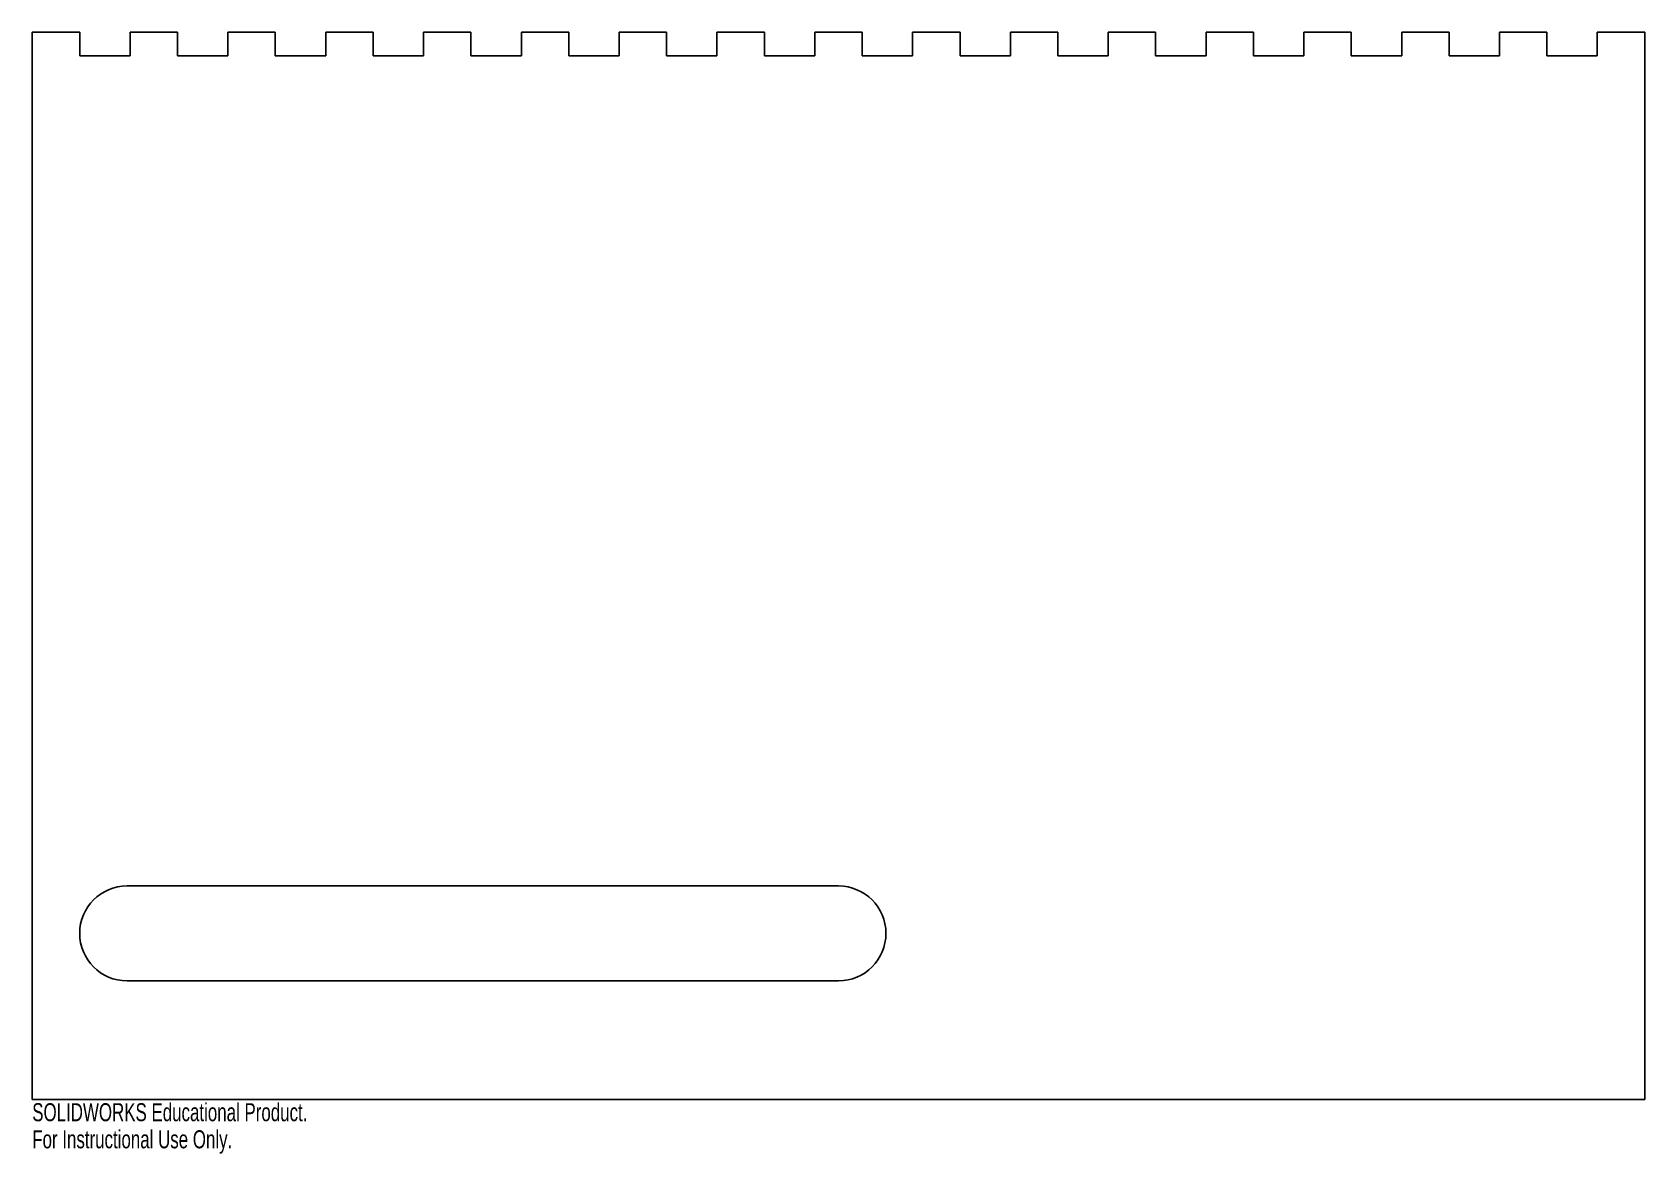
# Model space of a CAD drawing. Header units: inches. Extents: x -8.5 to 8.5, y -6.2 to 5.6.
import ezdxf

# ---------------------------------------------------------------- set-up
doc = ezdxf.new("R2010")
doc.units = ezdxf.units.IN
doc.header["$MEASUREMENT"] = 0
doc.styles.add('SLDTEXTSTYLE0', font='TXT', dxfattribs={"width": 0.7})

msp = doc.modelspace()

# ---------------------------------------------------------------- linework, layer by layer
at = {"color": 7, "linetype": 'Continuous', "lineweight": 25}
for p, q in [((-8.5, 5.625), (-8, 5.625)), ((-8.5, -5.625), (-8.5, 5.625)), ((-8, 5.625), (-8, 5.375)), ((-7.46875, 5.625), (-7.46875, 5.375)), ((-7.46875, 5.625), (-6.96875, 5.625)), ((-6.96875, 5.625), (-6.96875, 5.375)), ((-6.4375, 5.625), (-6.4375, 5.375)), ((-6.4375, 5.625), (-5.9375, 5.625)), ((-5.9375, 5.625), (-5.9375, 5.375)), ((-5.40625, 5.625), (-5.40625, 5.375)), ((-5.40625, 5.625), (-4.90625, 5.625)), ((-4.90625, 5.625), (-4.90625, 5.375)), ((-4.375, 5.625), (-4.375, 5.375)), ((-4.375, 5.625), (-3.875, 5.625)), ((-3.875, 5.625), (-3.875, 5.375)), ((-3.34375, 5.625), (-3.34375, 5.375)), ((-3.34375, 5.625), (-2.84375, 5.625)), ((-2.84375, 5.625), (-2.84375, 5.375)), ((-2.3125, 5.625), (-2.3125, 5.375)), ((-2.3125, 5.625), (-1.8125, 5.625)), ((-1.8125, 5.625), (-1.8125, 5.375)), ((-1.28125, 5.625), (-1.28125, 5.375)), ((-1.28125, 5.625), (-0.78125, 5.625)), ((-0.78125, 5.625), (-0.78125, 5.375)), ((-0.25, 5.625), (-0.25, 5.375)), ((-0.25, 5.625), (0.25, 5.625)), ((0.25, 5.625), (0.25, 5.375)), ((0.78125, 5.625), (0.78125, 5.375)), ((0.78125, 5.625), (1.28125, 5.625)), ((1.28125, 5.625), (1.28125, 5.375)), ((1.8125, 5.625), (1.8125, 5.375)), ((1.8125, 5.625), (2.3125, 5.625)), ((2.3125, 5.625), (2.3125, 5.375)), ((2.84375, 5.625), (2.84375, 5.375)), ((2.84375, 5.625), (3.34375, 5.625)), ((3.34375, 5.625), (3.34375, 5.375)), ((3.875, 5.625), (3.875, 5.375)), ((3.875, 5.625), (4.375, 5.625)), ((4.375, 5.625), (4.375, 5.375)), ((4.90625, 5.625), (4.90625, 5.375)), ((4.90625, 5.625), (5.40625, 5.625)), ((5.40625, 5.625), (5.40625, 5.375)), ((5.9375, 5.625), (5.9375, 5.375)), ((5.9375, 5.625), (6.4375, 5.625)), ((6.4375, 5.625), (6.4375, 5.375)), ((6.96875, 5.625), (6.96875, 5.375)), ((6.96875, 5.625), (7.46875, 5.625)), ((7.46875, 5.625), (7.46875, 5.375)), ((8, 5.625), (8, 5.375)), ((8, 5.625), (8.5, 5.625)), ((8.5, 5.625), (8.5, -5.625)), ((-8, 5.375), (-7.46875, 5.375)), ((-6.96875, 5.375), (-6.4375, 5.375)), ((-5.9375, 5.375), (-5.40625, 5.375)), ((-4.90625, 5.375), (-4.375, 5.375)), ((-3.875, 5.375), (-3.34375, 5.375)), ((-2.84375, 5.375), (-2.3125, 5.375)), ((-1.8125, 5.375), (-1.28125, 5.375)), ((-0.78125, 5.375), (-0.25, 5.375)), ((0.25, 5.375), (0.78125, 5.375)), ((1.28125, 5.375), (1.8125, 5.375)), ((2.3125, 5.375), (2.84375, 5.375)), ((3.34375, 5.375), (3.875, 5.375)), ((4.375, 5.375), (4.90625, 5.375)), ((5.40625, 5.375), (5.9375, 5.375)), ((6.4375, 5.375), (6.96875, 5.375)), ((7.46875, 5.375), (8, 5.375)), ((0, -3.375), (-7.5, -3.375)), ((-7.5, -4.375), (0, -4.375)), ((8.5, -5.625), (-8.5, -5.625))]:
    msp.add_line(p, q, dxfattribs=at)
for centre, start, end in [((-7.5, -3.875), 90, 270), ((0, -3.875), 270, 90)]:
    msp.add_arc(centre, 0.5, start, end, dxfattribs=at)

# ---------------------------------------------------------------- texts
at = {"color": 7, "linetype": 'Continuous', "char_height": 0.1903, "attachment_point": 1, "style": 'SLDTEXTSTYLE0'}
for s, insert in [('SOLIDWORKS Educational Product.', (-8.5, -5.66514)), ('For Instructional Use Only.', (-8.5, -5.95059))]:
    msp.add_mtext(s, dxfattribs=dict(at, insert=insert))

doc.saveas('drawing.dxf')
